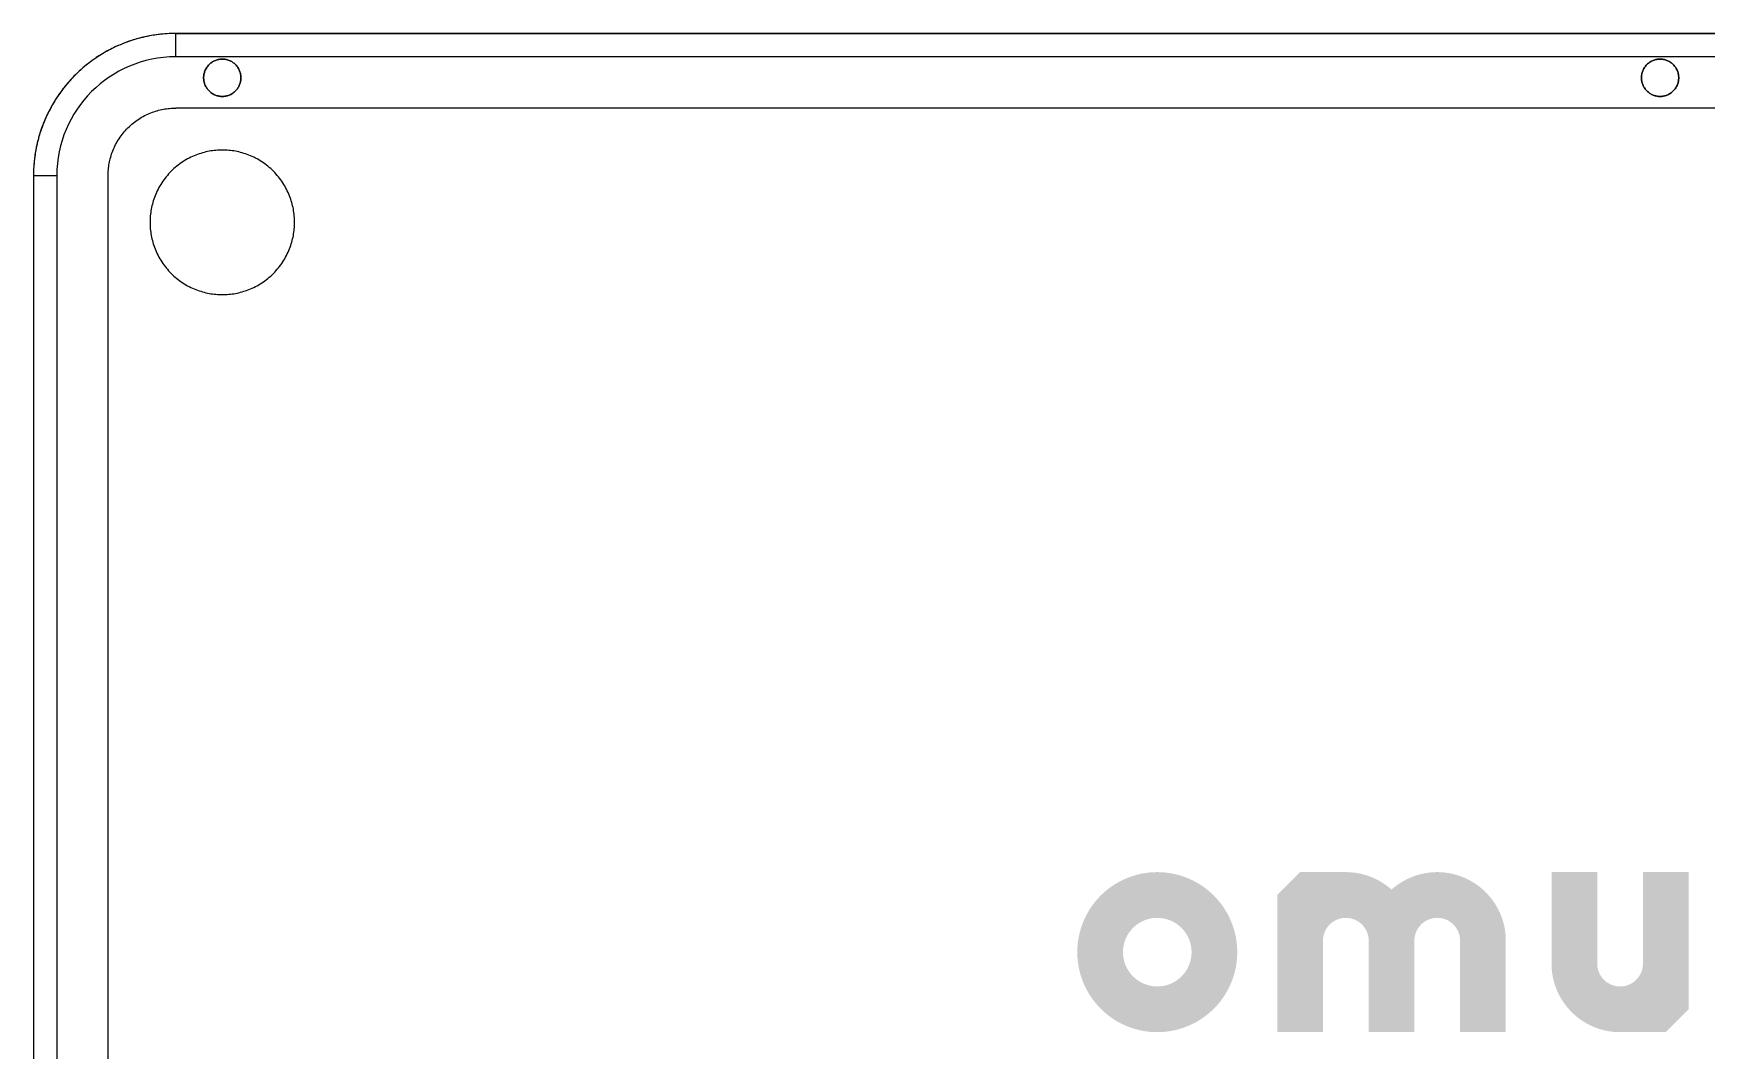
# Model space of a CAD drawing. Header units: millimetres. Extents: x -272 to 522, y -39 to 39.
# Drawn here: x -272.1 to -200.4, y -4.2 to 39.4 of the extents above; entities that cross this region are included whole.
import ezdxf

# ---------------------------------------------------------------- set-up
doc = ezdxf.new("R2010")
doc.units = ezdxf.units.MM
doc.layers.add('CASE$bottom_plate', color=7, linetype='Continuous', true_color=0x3fbfbf)
doc.layers.add('CASE$text', color=7, linetype='Continuous', true_color=0xe6e6e6)

msp = doc.modelspace()

# ---------------------------------------------------------------- hatches: boundary and pattern name
at = {"layer": 'CASE$text', "extrusion": (0, 0, -1)}
h = msp.add_hatch(color=256, dxfattribs=at)
h.paths.add_polyline_path([(220.512, 0), (220.514, 0.119), (220.521, 0.238), (220.531, 0.357), (220.545, 0.475), (220.564, 0.593), (220.586, 0.71), (220.613, 0.826), (220.644, 0.941), (220.678, 1.055), (220.717, 1.167), (220.759, 1.279), (220.806, 1.388), (220.856, 1.496), (220.91, 1.603), (220.967, 1.707), (221.028, 1.809), (221.093, 1.909), (221.161, 2.007), (221.232, 2.103), (221.307, 2.195), (221.384, 2.286), (221.465, 2.373), (221.549, 2.458), (221.636, 2.539), (221.725, 2.618), (221.818, 2.693), (221.912, 2.766), (222.009, 2.834), (222.109, 2.9), (222.211, 2.962), (222.315, 3.02), (222.42, 3.075), (222.528, 3.126), (222.637, 3.173), (222.748, 3.216), (222.861, 3.256), (222.974, 3.292), (223.089, 3.323), (223.205, 3.351), (223.322, 3.375), (223.439, 3.394), (223.557, 3.41), (223.676, 3.421), (223.795, 3.428), (223.914, 3.431), (224.033, 3.43), (224.152, 3.425), (224.271, 3.416), (224.389, 3.402), (224.507, 3.385), (224.624, 3.363), (224.74, 3.338), (224.856, 3.308), (224.97, 3.274), (225.083, 3.237), (225.195, 3.195), (225.305, 3.15), (225.413, 3.101), (225.52, 3.048), (225.625, 2.991), (225.728, 2.931), (225.828, 2.867), (225.927, 2.8), (226.023, 2.73), (226.116, 2.656), (226.207, 2.579), (226.295, 2.499), (226.38, 2.416), (226.463, 2.33), (226.542, 2.241), (226.618, 2.149), (226.691, 2.055), (226.761, 1.959), (226.827, 1.86), (226.89, 1.758), (226.949, 1.655), (227.005, 1.55), (227.057, 1.443), (227.105, 1.334), (227.15, 1.223), (227.19, 1.111), (227.227, 0.998), (227.259, 0.883), (227.288, 0.768), (227.313, 0.651), (227.333, 0.534), (227.35, 0.416), (227.362, 0.297), (227.37, 0.179), (227.374, 0.06), (227.374, -0.06), (227.37, -0.179), (227.362, -0.297), (227.35, -0.416), (227.333, -0.534), (227.313, -0.651), (227.288, -0.768), (227.259, -0.883), (227.227, -0.998), (227.19, -1.111), (227.15, -1.223), (227.105, -1.334), (227.057, -1.443), (227.005, -1.55), (226.949, -1.655), (226.89, -1.758), (226.827, -1.86), (226.761, -1.959), (226.691, -2.055), (226.618, -2.149), (226.542, -2.241), (226.463, -2.33), (226.38, -2.416), (226.295, -2.499), (226.207, -2.579), (226.116, -2.656), (226.023, -2.73), (225.927, -2.8), (225.828, -2.867), (225.728, -2.931), (225.625, -2.991), (225.52, -3.048), (225.413, -3.101), (225.305, -3.15), (225.195, -3.195), (225.083, -3.237), (224.97, -3.274), (224.856, -3.308), (224.74, -3.338), (224.624, -3.363), (224.507, -3.385), (224.389, -3.402), (224.271, -3.416), (224.152, -3.425), (224.033, -3.43), (223.914, -3.431), (223.795, -3.428), (223.676, -3.421), (223.557, -3.41), (223.439, -3.394), (223.322, -3.375), (223.205, -3.351), (223.089, -3.323), (222.974, -3.292), (222.861, -3.256), (222.748, -3.216), (222.637, -3.173), (222.528, -3.126), (222.42, -3.075), (222.315, -3.02), (222.211, -2.962), (222.109, -2.9), (222.009, -2.834), (221.912, -2.765), (221.818, -2.693), (221.725, -2.618), (221.636, -2.539), (221.549, -2.458), (221.465, -2.373), (221.384, -2.286), (221.307, -2.195), (221.232, -2.103), (221.161, -2.007), (221.093, -1.909), (221.028, -1.809), (220.967, -1.707), (220.91, -1.603), (220.856, -1.496), (220.806, -1.388), (220.759, -1.279), (220.717, -1.167), (220.678, -1.055), (220.644, -0.941), (220.613, -0.826), (220.586, -0.71), (220.564, -0.593), (220.545, -0.475), (220.531, -0.357), (220.521, -0.238), (220.514, -0.119)], flags=0)
h.paths.add_polyline_path([(222.473, 0), (222.474, -0.051), (222.477, -0.102), (222.481, -0.153), (222.487, -0.204), (222.495, -0.254), (222.505, -0.304), (222.516, -0.354), (222.529, -0.403), (222.544, -0.452), (222.561, -0.5), (222.579, -0.548), (222.599, -0.595), (222.62, -0.641), (222.643, -0.687), (222.668, -0.732), (222.694, -0.775), (222.722, -0.818), (222.751, -0.86), (222.781, -0.901), (222.813, -0.941), (222.847, -0.98), (222.881, -1.017), (222.917, -1.053), (222.955, -1.088), (222.993, -1.122), (223.032, -1.154), (223.073, -1.185), (223.115, -1.215), (223.157, -1.243), (223.201, -1.269), (223.245, -1.294), (223.291, -1.318), (223.337, -1.34), (223.384, -1.36), (223.431, -1.378), (223.479, -1.395), (223.528, -1.411), (223.577, -1.424), (223.627, -1.436), (223.677, -1.446), (223.727, -1.455), (223.778, -1.461), (223.829, -1.466), (223.88, -1.469), (223.931, -1.471), (223.982, -1.47), (224.033, -1.468), (224.084, -1.464), (224.135, -1.458), (224.185, -1.451), (224.235, -1.441), (224.285, -1.43), (224.335, -1.418), (224.383, -1.403), (224.432, -1.387), (224.48, -1.369), (224.527, -1.35), (224.573, -1.329), (224.619, -1.306), (224.664, -1.282), (224.708, -1.256), (224.751, -1.229), (224.793, -1.2), (224.835, -1.17), (224.875, -1.138), (224.914, -1.105), (224.951, -1.071), (224.988, -1.035), (225.023, -0.998), (225.057, -0.96), (225.09, -0.921), (225.121, -0.881), (225.151, -0.839), (225.18, -0.797), (225.206, -0.754), (225.232, -0.709), (225.256, -0.664), (225.278, -0.618), (225.299, -0.572), (225.318, -0.524), (225.335, -0.476), (225.351, -0.428), (225.365, -0.379), (225.377, -0.329), (225.387, -0.279), (225.396, -0.229), (225.403, -0.178), (225.409, -0.127), (225.412, -0.077), (225.414, -0.026), (225.414, 0.026), (225.412, 0.077), (225.409, 0.127), (225.403, 0.178), (225.396, 0.229), (225.387, 0.279), (225.377, 0.329), (225.365, 0.379), (225.351, 0.428), (225.335, 0.476), (225.318, 0.524), (225.299, 0.572), (225.278, 0.618), (225.256, 0.664), (225.232, 0.709), (225.206, 0.754), (225.18, 0.797), (225.151, 0.839), (225.121, 0.881), (225.09, 0.921), (225.057, 0.96), (225.023, 0.998), (224.988, 1.035), (224.951, 1.071), (224.914, 1.105), (224.875, 1.138), (224.835, 1.17), (224.793, 1.2), (224.751, 1.229), (224.708, 1.256), (224.664, 1.282), (224.619, 1.306), (224.573, 1.329), (224.527, 1.35), (224.48, 1.369), (224.432, 1.387), (224.383, 1.403), (224.335, 1.418), (224.285, 1.43), (224.235, 1.441), (224.185, 1.451), (224.135, 1.458), (224.084, 1.464), (224.033, 1.468), (223.982, 1.47), (223.931, 1.471), (223.88, 1.469), (223.829, 1.466), (223.778, 1.461), (223.727, 1.455), (223.677, 1.446), (223.627, 1.436), (223.577, 1.424), (223.528, 1.411), (223.479, 1.395), (223.431, 1.378), (223.384, 1.36), (223.337, 1.34), (223.291, 1.318), (223.245, 1.294), (223.201, 1.269), (223.157, 1.243), (223.115, 1.215), (223.073, 1.185), (223.032, 1.154), (222.993, 1.122), (222.955, 1.088), (222.917, 1.053), (222.881, 1.017), (222.847, 0.98), (222.813, 0.941), (222.781, 0.901), (222.751, 0.86), (222.722, 0.818), (222.694, 0.775), (222.668, 0.732), (222.643, 0.687), (222.62, 0.641), (222.599, 0.595), (222.579, 0.548), (222.561, 0.5), (222.544, 0.452), (222.529, 0.403), (222.516, 0.354), (222.505, 0.304), (222.495, 0.254), (222.487, 0.204), (222.481, 0.153), (222.477, 0.102), (222.474, 0.051)], flags=0)
for points in [[(215.855, 3.431), (217.816, 3.431), (218.797, 2.451), (218.797, -3.431), (216.836, -3.431), (216.836, 0.49), (216.835, 0.524), (216.833, 0.558), (216.831, 0.592), (216.826, 0.625), (216.821, 0.659), (216.815, 0.692), (216.807, 0.725), (216.799, 0.758), (216.789, 0.79), (216.778, 0.822), (216.766, 0.854), (216.753, 0.885), (216.739, 0.916), (216.723, 0.946), (216.707, 0.976), (216.69, 1.005), (216.672, 1.033), (216.653, 1.061), (216.632, 1.088), (216.611, 1.115), (216.589, 1.14), (216.566, 1.165), (216.543, 1.189), (216.518, 1.213), (216.493, 1.235), (216.467, 1.257), (216.44, 1.277), (216.412, 1.297), (216.384, 1.316), (216.355, 1.334), (216.326, 1.35), (216.296, 1.366), (216.265, 1.381), (216.234, 1.394), (216.203, 1.407), (216.171, 1.418), (216.139, 1.429), (216.106, 1.438), (216.074, 1.446), (216.04, 1.453), (216.007, 1.459), (215.974, 1.463), (215.94, 1.467), (215.906, 1.469), (215.872, 1.47), (215.838, 1.47), (215.805, 1.469), (215.771, 1.467), (215.737, 1.463), (215.704, 1.459), (215.67, 1.453), (215.637, 1.446), (215.604, 1.438), (215.572, 1.429), (215.54, 1.418), (215.508, 1.407), (215.476, 1.394), (215.445, 1.381), (215.415, 1.366), (215.385, 1.35), (215.355, 1.334), (215.327, 1.316), (215.298, 1.297), (215.271, 1.277), (215.244, 1.257), (215.218, 1.235), (215.193, 1.213), (215.168, 1.189), (215.144, 1.165), (215.122, 1.14), (215.1, 1.115), (215.078, 1.088), (215.058, 1.061), (215.039, 1.033), (215.021, 1.005), (215.004, 0.976), (214.987, 0.946), (214.972, 0.916), (214.958, 0.885), (214.945, 0.854), (214.933, 0.822), (214.922, 0.79), (214.912, 0.758), (214.903, 0.725), (214.896, 0.692), (214.89, 0.659), (214.884, 0.625), (214.88, 0.592), (214.877, 0.558), (214.876, 0.524), (214.875, 0.49), (214.875, -3.431), (212.914, -3.431), (212.914, 0.49), (212.914, 0.524), (212.912, 0.558), (212.909, 0.592), (212.905, 0.625), (212.9, 0.659), (212.893, 0.692), (212.886, 0.725), (212.877, 0.758), (212.867, 0.79), (212.856, 0.822), (212.844, 0.854), (212.831, 0.885), (212.817, 0.916), (212.802, 0.946), (212.786, 0.976), (212.768, 1.005), (212.75, 1.033), (212.731, 1.061), (212.711, 1.088), (212.69, 1.115), (212.668, 1.14), (212.645, 1.165), (212.621, 1.189), (212.597, 1.213), (212.571, 1.235), (212.545, 1.257), (212.518, 1.277), (212.491, 1.297), (212.463, 1.316), (212.434, 1.334), (212.404, 1.35), (212.374, 1.366), (212.344, 1.381), (212.313, 1.394), (212.281, 1.407), (212.25, 1.418), (212.217, 1.429), (212.185, 1.438), (212.152, 1.446), (212.119, 1.453), (212.086, 1.459), (212.052, 1.463), (212.018, 1.467), (211.985, 1.469), (211.951, 1.47), (211.917, 1.47), (211.883, 1.469), (211.849, 1.467), (211.816, 1.463), (211.782, 1.459), (211.749, 1.453), (211.716, 1.446), (211.683, 1.438), (211.65, 1.429), (211.618, 1.418), (211.586, 1.407), (211.555, 1.394), (211.524, 1.381), (211.493, 1.366), (211.463, 1.35), (211.434, 1.334), (211.405, 1.316), (211.377, 1.297), (211.349, 1.277), (211.323, 1.257), (211.296, 1.235), (211.271, 1.213), (211.247, 1.189), (211.223, 1.165), (211.2, 1.14), (211.178, 1.115), (211.157, 1.088), (211.137, 1.061), (211.117, 1.033), (211.099, 1.005), (211.082, 0.976), (211.066, 0.946), (211.051, 0.916), (211.036, 0.885), (211.023, 0.854), (211.011, 0.822), (211, 0.79), (210.991, 0.758), (210.982, 0.725), (210.974, 0.692), (210.968, 0.659), (210.963, 0.625), (210.959, 0.592), (210.956, 0.558), (210.954, 0.524), (210.953, 0.49), (210.953, -3.431), (208.993, -3.431), (208.993, 0.49), (208.994, 0.591), (209, 0.691), (209.008, 0.791), (209.02, 0.891), (209.035, 0.99), (209.054, 1.089), (209.076, 1.187), (209.102, 1.284), (209.13, 1.38), (209.162, 1.475), (209.198, 1.569), (209.236, 1.662), (209.278, 1.753), (209.322, 1.843), (209.37, 1.932), (209.421, 2.018), (209.474, 2.103), (209.531, 2.186), (209.59, 2.267), (209.652, 2.346), (209.717, 2.423), (209.784, 2.498), (209.854, 2.57), (209.926, 2.64), (210.001, 2.707), (210.078, 2.772), (210.157, 2.834), (210.238, 2.893), (210.321, 2.95), (210.406, 3.003), (210.492, 3.054), (210.581, 3.102), (210.671, 3.146), (210.762, 3.188), (210.855, 3.226), (210.949, 3.262), (211.044, 3.294), (211.14, 3.322), (211.237, 3.348), (211.335, 3.37), (211.434, 3.389), (211.533, 3.404), (211.633, 3.416), (211.733, 3.425), (211.833, 3.43), (211.934, 3.431), (212.036, 3.43), (212.138, 3.424), (212.24, 3.415), (212.341, 3.403), (212.442, 3.387), (212.543, 3.368), (212.642, 3.345), (212.741, 3.318), (212.839, 3.289), (212.935, 3.256), (213.031, 3.219), (213.125, 3.179), (213.218, 3.136), (213.309, 3.09), (213.398, 3.041), (213.486, 2.988), (213.572, 2.933), (213.656, 2.875), (213.738, 2.813), (213.817, 2.749), (213.895, 2.682), (213.972, 2.749), (214.052, 2.813), (214.133, 2.875), (214.217, 2.933), (214.303, 2.988), (214.391, 3.041), (214.48, 3.09), (214.571, 3.136), (214.664, 3.179), (214.758, 3.219), (214.854, 3.256), (214.95, 3.289), (215.048, 3.318), (215.147, 3.345), (215.247, 3.368), (215.347, 3.387), (215.448, 3.403), (215.549, 3.415), (215.651, 3.424), (215.753, 3.43)], [(203.11, -0.49), (203.111, -0.524), (203.113, -0.558), (203.116, -0.592), (203.12, -0.625), (203.125, -0.659), (203.131, -0.692), (203.139, -0.725), (203.147, -0.758), (203.157, -0.79), (203.168, -0.822), (203.18, -0.854), (203.193, -0.885), (203.207, -0.916), (203.223, -0.946), (203.239, -0.975), (203.256, -1.005), (203.274, -1.033), (203.294, -1.061), (203.314, -1.088), (203.335, -1.115), (203.357, -1.14), (203.38, -1.165), (203.403, -1.189), (203.428, -1.213), (203.453, -1.235), (203.479, -1.257), (203.506, -1.277), (203.534, -1.297), (203.562, -1.316), (203.591, -1.334), (203.62, -1.35), (203.65, -1.366), (203.681, -1.381), (203.712, -1.394), (203.743, -1.407), (203.775, -1.418), (203.807, -1.429), (203.84, -1.438), (203.873, -1.446), (203.906, -1.453), (203.939, -1.459), (203.973, -1.463), (204.006, -1.467), (204.04, -1.469), (204.074, -1.47), (204.108, -1.47), (204.141, -1.469), (204.175, -1.467), (204.209, -1.463), (204.242, -1.459), (204.276, -1.453), (204.309, -1.446), (204.342, -1.438), (204.374, -1.429), (204.406, -1.418), (204.438, -1.407), (204.47, -1.394), (204.501, -1.381), (204.531, -1.366), (204.561, -1.35), (204.591, -1.334), (204.619, -1.316), (204.648, -1.297), (204.675, -1.277), (204.702, -1.257), (204.728, -1.235), (204.753, -1.213), (204.778, -1.189), (204.802, -1.165), (204.825, -1.14), (204.847, -1.115), (204.868, -1.088), (204.888, -1.061), (204.907, -1.033), (204.925, -1.005), (204.943, -0.975), (204.959, -0.946), (204.974, -0.916), (204.988, -0.885), (205.001, -0.854), (205.013, -0.822), (205.024, -0.79), (205.034, -0.758), (205.043, -0.725), (205.05, -0.692), (205.057, -0.659), (205.062, -0.625), (205.066, -0.592), (205.069, -0.558), (205.07, -0.524), (205.071, -0.49), (205.071, 3.431), (207.032, 3.431), (207.032, -0.49), (207.03, -0.591), (207.025, -0.691), (207.016, -0.791), (207.004, -0.891), (206.989, -0.99), (206.97, -1.089), (206.948, -1.187), (206.923, -1.284), (206.894, -1.38), (206.862, -1.475), (206.827, -1.569), (206.788, -1.662), (206.747, -1.753), (206.702, -1.843), (206.654, -1.932), (206.604, -2.018), (206.55, -2.103), (206.494, -2.186), (206.434, -2.267), (206.372, -2.346), (206.307, -2.423), (206.24, -2.498), (206.17, -2.57), (206.098, -2.64), (206.024, -2.707), (205.947, -2.772), (205.868, -2.834), (205.787, -2.893), (205.704, -2.95), (205.619, -3.003), (205.532, -3.054), (205.444, -3.102), (205.354, -3.146), (205.262, -3.188), (205.17, -3.226), (205.076, -3.262), (204.98, -3.294), (204.884, -3.322), (204.787, -3.348), (204.689, -3.37), (204.59, -3.389), (204.491, -3.404), (204.391, -3.416), (204.291, -3.425), (204.191, -3.43), (204.091, -3.431), (202.13, -3.431), (201.15, -2.451), (201.15, 3.431), (203.11, 3.431)]]:
    msp.add_hatch(color=256, dxfattribs=at).paths.add_polyline_path(points, flags=0)

# ---------------------------------------------------------------- linework, layer by layer
at = {"layer": 'CASE$bottom_plate'}
for p, q in [((-266.05, 38.4, -1.25), (-266.05, 39.4, -2.25)), ((-138.7, 39.4, -4.35), (-266.05, 39.4, -4.35)), ((-266.05, 39.4, -2.25), (-138.7, 39.4, -2.25)), ((-138.7, 38.4, -1.25), (-266.05, 38.4, -1.25)), ((-136.4, 36.2, -4.35), (-266.05, 36.2, -4.35)), ((-136.4, 36.2, -3.25), (-266.05, 36.2, -3.25)), ((-272.15, 33.3, -4.35), (-272.15, -33.3, -4.35)), ((-272.15, 33.3, -2.25), (-272.15, -33.3, -2.25)), ((-271.15, 33.3, -1.25), (-272.15, 33.3, -2.25)), ((-271.15, 33.3, -1.25), (-271.15, -33.3, -1.25)), ((-268.95, -33.3, -3.25), (-268.95, 33.3, -3.25)), ((-268.95, -33.3, -4.35), (-268.95, 33.3, -4.35))]:
    msp.add_line(p, q, dxfattribs=at)
msp.add_arc((-266.05, 33.3, -1.25), 5.1, 90, 180, dxfattribs=at)
for points, weights in [([(-266.05, 39.4, -2.25), (-272.15, 39.4, -2.25), (-272.15, 33.3, -2.25)], [1, 0.707106781187, 1]), ([(-266.05, 39.4, -4.35), (-269.687, 39.4, -4.35), (-271.417, 36.2, -4.35)], [1, 0.801931583743, 0.871749857915]), ([(-271.417, 36.2, -4.35), (-272.15, 34.843, -4.35), (-272.15, 33.3, -4.35)], [1, 0.969475197432, 1]), ([(-268.95, 33.3, -4.35), (-268.95, 36.2, -4.35), (-266.05, 36.2, -4.35)], [1, 0.707126905651, 1]), ([(-268.95, 33.3, -3.25), (-268.95, 36.2, -3.25), (-266.05, 36.2, -3.25)], [1, 0.707126905651, 1])]:
    msp.add_rational_spline(points, weights, degree=2, dxfattribs=at)
for points in [[(-266.05, 39.4, -2.25), (-266.05, 39.4, -4.35)], [(-264.05, 38.3, -4.35), (-264.05, 38.3, -1.25)], [(-202.375, 38.3, -4.35), (-202.375, 38.3, -1.25)], [(-266.05, 36.2, -4.35), (-266.05, 36.2, -3.25)], [(-264.05, 34.4, -1.25), (-264.05, 34.4, -1.75)], [(-272.15, 33.3, -4.35), (-272.15, 33.3, -2.25)], [(-268.95, 33.3, -4.35), (-268.95, 33.3, -3.25)]]:
    msp.add_open_spline(points, degree=1, dxfattribs=at)
for points, knots in [([(-264.05, 38.3, -1.25), (-263.25, 38.3, -1.25), (-263.25, 37.5, -1.25), (-263.25, 36.7, -1.25), (-264.05, 36.7, -1.25), (-264.85, 36.7, -1.25), (-264.85, 37.5, -1.25), (-264.85, 38.3, -1.25), (-264.05, 38.3, -1.25)], [0, 0, 0, 1.256637, 1.256637, 2.513274, 2.513274, 3.769911, 3.769911, 5.026548, 5.026548, 5.026548]), ([(-264.05, 38.3, -4.35), (-264.85, 38.3, -4.35), (-264.85, 37.5, -4.35), (-264.85, 36.7, -4.35), (-264.05, 36.7, -4.35), (-263.25, 36.7, -4.35), (-263.25, 37.5, -4.35), (-263.25, 38.3, -4.35), (-264.05, 38.3, -4.35)], [-5.026548, -5.026548, -5.026548, -3.769911, -3.769911, -2.513274, -2.513274, -1.256637, -1.256637, 0, 0, 0]), ([(-202.375, 38.3, -1.25), (-201.575, 38.3, -1.25), (-201.575, 37.5, -1.25), (-201.575, 36.7, -1.25), (-202.375, 36.7, -1.25), (-203.175, 36.7, -1.25), (-203.175, 37.5, -1.25), (-203.175, 38.3, -1.25), (-202.375, 38.3, -1.25)], [0, 0, 0, 1.256637, 1.256637, 2.513274, 2.513274, 3.769911, 3.769911, 5.026548, 5.026548, 5.026548]), ([(-202.375, 38.3, -4.35), (-203.175, 38.3, -4.35), (-203.175, 37.5, -4.35), (-203.175, 36.7, -4.35), (-202.375, 36.7, -4.35), (-201.575, 36.7, -4.35), (-201.575, 37.5, -4.35), (-201.575, 38.3, -4.35), (-202.375, 38.3, -4.35)], [-5.026548, -5.026548, -5.026548, -3.769911, -3.769911, -2.513274, -2.513274, -1.256637, -1.256637, 0, 0, 0]), ([(-264.05, 34.4, -1.25), (-260.95, 34.4, -1.25), (-260.95, 31.3, -1.25), (-260.95, 28.2, -1.25), (-264.05, 28.2, -1.25), (-267.15, 28.2, -1.25), (-267.15, 31.3, -1.25), (-267.15, 34.4, -1.25), (-264.05, 34.4, -1.25)], [0, 0, 0, 5.026548, 5.026548, 10.053096, 10.053096, 15.079645, 15.079645, 20.106193, 20.106193, 20.106193]), ([(-264.05, 34.4, -1.75), (-260.95, 34.4, -1.75), (-260.95, 31.3, -1.75), (-260.95, 28.2, -1.75), (-264.05, 28.2, -1.75), (-267.15, 28.2, -1.75), (-267.15, 31.3, -1.75), (-267.15, 34.4, -1.75), (-264.05, 34.4, -1.75)], [0, 0, 0, 5.026548, 5.026548, 10.053096, 10.053096, 15.079645, 15.079645, 20.106193, 20.106193, 20.106193])]:
    msp.add_rational_spline(points, [1, 0.707106781187, 1, 0.707106781187, 1, 0.707106781187, 1, 0.707106781187, 1], degree=2, knots=knots, dxfattribs=at)

doc.saveas('drawing.dxf')
